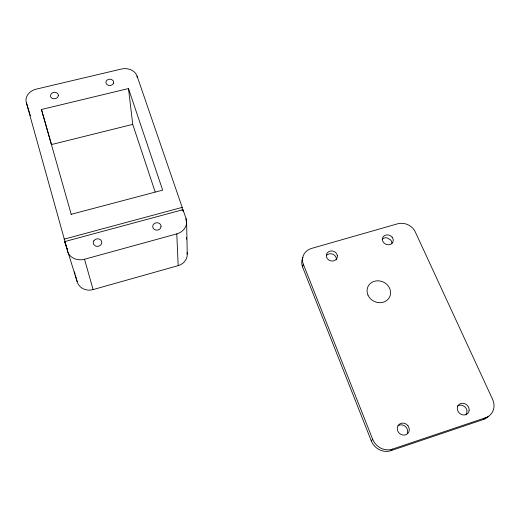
<?xml version="1.0" encoding="UTF-8"?>
<svg xmlns="http://www.w3.org/2000/svg" width="520" height="520" viewBox="0 0 520 520"><rect width="100%" height="100%" fill="white"/><g stroke="black" fill="none" stroke-linecap="round" stroke-linejoin="round"><path stroke-width="0.78" d="M336.297 259.87L336.329 258.564A5.538 4.947 18.3 0 0 332.43 254.072A5.538 4.947 18.3 0 0 326.625 255.359M302.562 266.962L303.329 264.231A13.975 12.545 16.8 0 1 311.486 248.443L397.547 223.821A13.832 11.954 22.9 0 1 415.272 231.868L492.583 399.328A15.6 13.663 42.3 0 1 485.635 417.723L483.418 419.484L390.943 450.665A15.593 14.359 46 0 1 371.3 440.901L302.562 266.962A13.878 12.474 16.9 0 1 302.971 257.361M465.991 414.85L466.707 413.595L466.973 410.644A6.201 5.486 42.9 0 0 463.209 405.762L461.721 405.249A6.201 5.486 42.9 0 0 457.431 406.042M371.3 440.901L372.671 439.276L303.329 264.231M390.943 450.665L392.483 449.111L485.635 417.723M186.069 220.903L186.024 218.511L182.988 209.683L64.714 241.586L77.162 281.704A13.156 11.811 -14.5 0 0 93.112 289.588L178.172 265.636A12.759 11.531 -2.8 0 0 187.07 252.616M67.255 250.796A14.268 12.591 -13 0 0 84.52 259.24L176.794 233.896A13.806 12.266 -2 0 0 186.024 218.511M64.051 239.174L182.195 207.376L137.066 76.056A12.818 10.439 -2.8 0 0 121.394 69.03L36.238 89.141A13.201 10.705 -8.7 0 0 26.299 102.466L66.183 245.863M71.188 214.318L162.656 190.138L128.486 88.549L41.464 109.492L71.292 214.578M128.486 88.549L132.73 124.371L51.441 144.579L41.464 109.492M132.73 124.371L155.142 191.886M66.657 247.351L67.366 249.581M64.714 241.586L67.314 249.724M26.299 102.466L30.348 115.596M84.52 259.24L93.112 289.588M74.438 271.869L75.069 274.137M75.484 275.652L77.162 281.704M137.066 76.056L137.228 77.675M176.794 233.896L178.172 265.636M182.195 207.376L182.286 210.496M182.988 209.683L183.027 211.237M186.414 237.62L186.446 239.213M186.615 221.663L187.239 254.111M398.001 425.776A6.227 5.688 45.2 0 1 405.243 426.361L406.354 427.544A6.227 5.688 45.2 0 1 407.206 433.498M382.181 239.323A5.506 4.797 22.2 0 1 387.16 237.887L390.741 240.052A5.506 4.797 22.2 0 1 391.833 243.75M392.483 449.111A15.711 14.456 45.7 0 1 372.671 439.276M488.28 416.455A15.476 13.579 42.4 0 1 483.418 419.484M337.337 255.788L337.304 257.101A5.577 4.979 18.2 0 1 331.714 261.014A5.577 4.979 18.2 0 1 326.358 256.178L326.397 254.865A5.577 4.979 18.2 0 1 331.988 250.978A5.577 4.979 18.2 0 1 337.337 255.788M161.05 226.297L160.537 228.163A4.167 3.699 -4 0 1 155.896 230.048A4.167 3.699 -4 0 1 152.731 226.564L152.854 225.602A4.167 3.699 -4 0 1 158.899 223.165L159.77 223.724A4.167 3.699 -4 0 1 161.05 226.297M58.344 95.459L58.182 96.291A3.939 3.198 -7.7 0 1 52.358 98.371L51.565 97.877A3.939 3.198 -7.7 0 1 50.498 95.622L51.084 94.01A3.939 3.198 -7.7 0 1 55.549 92.424A3.939 3.198 -7.7 0 1 58.344 95.459M93.873 240.806L93.438 241.728A4.251 3.764 -11.1 0 0 93.828 244.582L95.362 245.921A4.251 3.764 -11.1 0 0 100.484 245.147A4.251 3.764 -11.1 0 0 101.198 240.558L100.535 239.805A4.251 3.764 -11.1 0 0 93.873 240.806M113.523 83.083L113.133 83.85A3.861 3.146 -3.8 0 1 107.055 84.63L106.444 83.987A3.861 3.146 -3.8 0 1 107.075 80.177A3.861 3.146 -3.8 0 1 111.735 79.586L113.139 80.704A3.861 3.146 -3.8 0 1 113.523 83.083M392.119 237.185L391.112 236.197A5.538 4.823 22.1 0 0 383.955 236.022A5.538 4.823 22.1 0 0 383.5 242.431L384.507 243.425A5.538 4.823 22.1 0 0 391.677 243.614A5.538 4.823 22.1 0 0 392.119 237.185M407.992 425.834L406.868 424.645A6.279 5.727 44.9 0 0 398.983 424.522A6.279 5.727 44.9 0 0 398.541 432.348L399.659 433.55A6.279 5.727 44.9 0 0 407.57 433.68A6.279 5.727 44.9 0 0 407.992 425.834M469.118 410.351L469.053 408.824A6.247 5.519 42.7 0 0 462.982 403.279A6.247 5.519 42.7 0 0 457.321 407.869L457.379 409.396A6.247 5.519 42.7 0 0 463.463 414.973A6.247 5.519 42.7 0 0 469.118 410.351M367.959 295.067A11.999 10.712 25.6 0 0 388.18 299.143A11.999 10.712 25.6 0 0 380.315 281.041A11.999 10.712 25.6 0 0 367.959 295.067"/></g></svg>
